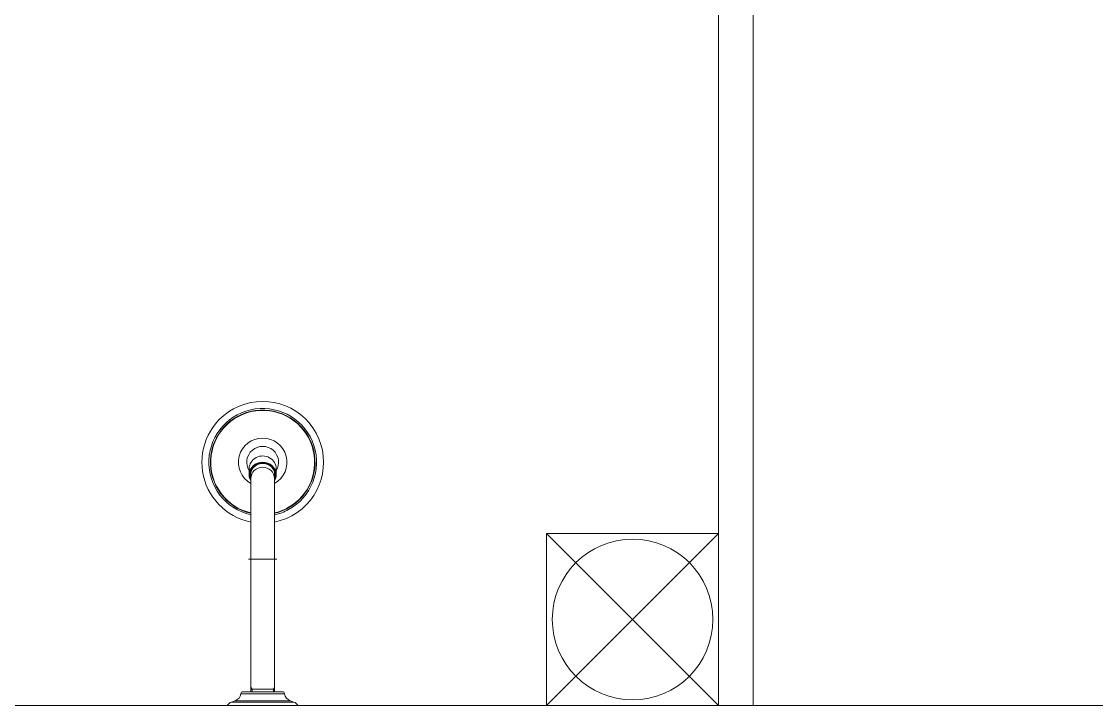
# Model space of a CAD drawing. Header units: millimetres. Extents: x 206 to 837, y 40 to 323.
# Drawn here: x 689.821 to 690.758, y 263.597 to 264.193 of the extents above; entities that cross this region are included whole.
import ezdxf

# ---------------------------------------------------------------- set-up
doc = ezdxf.new("R2010")
doc.units = ezdxf.units.MM
doc.linetypes.add('DASHDOT', pattern=[25.4, 12.7, -6.35, 0, -6.35])
doc.layers.add('I-ARQ', color=8, linetype='Continuous', lineweight=0)

msp = doc.modelspace()

# ---------------------------------------------------------------- linework, layer by layer
at = {"layer": 'I-ARQ'}
for p, q in [((690.42903, 263.59682), (690.42903, 264.80682)), ((690.45903, 263.59682), (690.45903, 264.80682)), ((690.42903, 263.59682), (690.27903, 263.74682)), ((690.42903, 263.74682), (690.27903, 263.59682)), ((690.27903, 263.59682), (690.27903, 263.74682)), ((690.27903, 263.74682), (690.42903, 263.74682)), ((690.42903, 263.74682), (690.42903, 263.59682)), ((689.68403, 263.59682), (695.62903, 263.59682)), ((690.42903, 263.59682), (690.27903, 263.59682))]:
    msp.add_line(p, q, dxfattribs=at)
for points in [[(690.0212, 263.75672, -0.700978), (690.0061, 263.85533, -1), (690.05697, 263.7622, -0.07613), (690.04187, 263.75672)], [(690.04187, 263.76296, 0.06962), (690.05404, 263.76756, 5.480122), (690.0212, 263.76296)], [(690.0212, 263.79029, -3.836175), (690.04187, 263.79029)], [(690.01977, 263.80142, -1.802734), (690.0433, 263.80142)], [(690.01246, 263.60709, -0.280777), (690.00758, 263.60098)], [(690.05061, 263.60709, 0.377188), (690.04862, 263.60884), (690.01445, 263.60884, 0.377188), (690.01246, 263.60709)], [(690.05549, 263.60098, -0.280777), (690.05061, 263.60709)]]:
    msp.add_lwpolyline(points, format="xyb", dxfattribs=at)
at = {"layer": 'I-ARQ', "ltscale": 0.06322}
for points in [[(690.04187, 263.76296), (690.04187, 263.76433, 0.067971), (690.05341, 263.76872, 5.429636), (690.0212, 263.76433)], [(690.04187, 263.79029), (690.04187, 263.76466, 0.067551), (690.05325, 263.76901, 5.416932), (690.0212, 263.76466)]]:
    msp.add_lwpolyline(points, format="xyb", dxfattribs=at)
at = {"layer": 'I-ARQ', "ltscale": 0.067122}
msp.add_lwpolyline([(690.01977, 263.80324), (690.01977, 263.79775, 0.128945), (690.0212, 263.79257)], format="xyb", dxfattribs=at)
at = {"layer": 'I-ARQ', "ltscale": 0.06322}
for points in [[(690.0212, 263.79978), (690.0212, 263.79029)], [(690.04187, 263.79978), (690.04187, 263.79029)], [(690.0212, 263.79029), (690.0212, 263.75672)], [(690.04187, 263.76296), (690.04187, 263.75672)], [(690.0212, 263.75672), (690.0212, 263.72446)], [(690.04187, 263.75672), (690.04187, 263.72446)]]:
    msp.add_lwpolyline(points, dxfattribs=at)
at = {"layer": 'I-ARQ', "ltscale": 0.067121}
for points in [[(690.0433, 263.80142), (690.0433, 263.80324)], [(690.0433, 263.79786), (690.0433, 263.80142)]]:
    msp.add_lwpolyline(points, dxfattribs=at)
at = {"layer": 'I-ARQ', "linetype": 'DASHDOT', "ltscale": 0.30975}
msp.add_lwpolyline([(690.01913, 263.72446), (690.04394, 263.72446)], dxfattribs=at)
at = {"layer": 'I-ARQ'}
for points in [[(690.0212, 263.60884), (690.0212, 263.72446)], [(690.04187, 263.60884), (690.04187, 263.72446)]]:
    msp.add_lwpolyline(points, dxfattribs=at)
at = {"layer": 'I-ARQ', "ltscale": 0.258125}
msp.add_lwpolyline([(690.04187, 263.72446), (690.0212, 263.72446)], dxfattribs=at)
at = {"layer": 'I-ARQ', "ltscale": 0.029062}
for points in [[(690.02223, 263.60884), (690.02223, 263.61116), (690.0212, 263.61295)], [(690.04084, 263.60884), (690.04084, 263.61116)]]:
    msp.add_lwpolyline(points, dxfattribs=at)
at = {"layer": 'I-ARQ', "ltscale": 0.242325}
msp.add_lwpolyline([(690.04187, 263.61116), (690.0212, 263.61116)], dxfattribs=at)
at = {"layer": 'I-ARQ', "ltscale": 0.218093}
msp.add_lwpolyline([(690.04084, 263.61116), (690.02337, 263.61116)], dxfattribs=at)
at = {"layer": 'I-ARQ', "ltscale": 0.025813}
msp.add_lwpolyline([(690.04084, 263.61116), (690.04187, 263.61295)], dxfattribs=at)
at = {"layer": 'I-ARQ'}
msp.add_lwpolyline([(690.05867, 263.59983), (690.0044, 263.59983), (690.00758, 263.60098), (690.05549, 263.60098)], close=True, dxfattribs=at)
at = {"layer": 'I-ARQ', "ltscale": 0.352288}
msp.add_lwpolyline([(690.05061, 263.60709), (690.01246, 263.60709)], dxfattribs=at)
at = {"layer": 'I-ARQ', "ltscale": 0.200747}
msp.add_lwpolyline([(690.0044, 263.59983, 0.164371), (690.00065, 263.59682), (690.06242, 263.59682, 0.164371), (690.05867, 263.59983)], format="xyb", dxfattribs=at)
at = {"layer": 'I-ARQ'}
msp.add_circle((690.35403, 263.67182), 0.07, dxfattribs=at)
at = {"layer": 'I-ARQ', "extrusion": (-2.21397e-44, -1.84636e-46, -1)}
for centre, major_axis, ratio, start_param, end_param in [((690.03153, 263.79769), (0.01126, 0), 0.939693, 2.733002, 6.691777), ((690.03153, 263.79769), (0.01116, 0), 0.939693, 2.754135, 6.670643), ((690.03153, 263.80324), (0.01176, 0), 0.939693, 3.141564, 4.212389), ((690.03153, 263.79786), (0.01176, 0), 0.939692, 3.141597, 6.283189), ((690.03153, 263.80324), (0.01176, 0), 0.939693, 4.212389, 6.283156), ((690.03153, 263.79781), (0.01055, 0), 0.939693, 4.212389, 6.283156), ((690.03153, 263.79781), (0.01055, 0), 0.939693, 3.141564, 4.212389), ((690.03153, 263.79781), (0.01055, 0), 0.939693, 2.942153, 3.141564), ((690.03153, 263.79471), (0.01034, 0), 0.939693, 3.141593, 6.283185), ((690.03153, 263.79838), (0.00722, 0.00722), 1, 3.73929, 3.900306), ((690.03153, 263.79838), (0.00722, 0.00722), 1, 0.812086, 0.973103), ((690.03154, 263.79786), (-0.01176, 0.00001), 0.942388, 3.140774, 3.638398), ((690.03153, 263.79781), (0.01055, 0), 0.939693, -0.000029, 0.199444)]:
    msp.add_ellipse(centre, major_axis=major_axis, ratio=ratio, start_param=start_param, end_param=end_param, dxfattribs=at)

doc.saveas('drawing.dxf')
